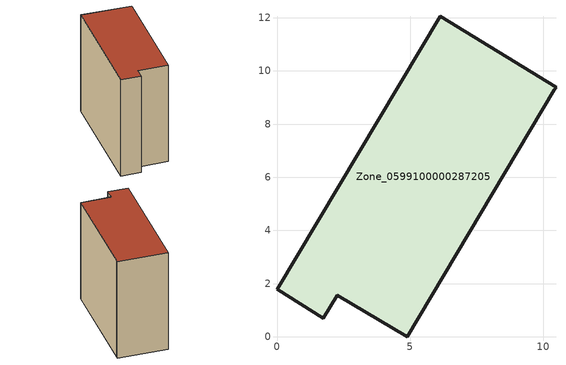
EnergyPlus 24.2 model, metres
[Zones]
Zone_0599100000287205
 floor ground (C_G): 1.74,0.71 0,1.79 6.13,12.06 10.49,9.39 10.43,9.28 4.9,0 2.26,1.57 z0
 wall outside (C_F): 0,1.79 1.74,0.71 2.26,1.57 4.9,0 10.43,9.28 10.49,9.39 6.13,12.06 0,1.79 z0:10.93
 roof outside (C_R): 4.9,0 10.43,9.28 10.49,9.39 6.13,12.06 0,1.79 1.74,0.71 2.26,1.57 z10.93
[BUILDING]
Pand.0599100000287205: North Axis=0; Terrain=City; Loads Convergence Tolerance Value=0.04; Temperature Convergence Tolerance Value=0.4; Solar Distribution=FullExterior; Maximum Number of Warmup Days=25; Minimum Number of Warmup Days=1
[Site:Location]
Rotterdam.The.Hague.AP_ZH_NLD Design_Conditions: Latitude=51.96; Longitude=4.45; Time Zone=1; Elevation=-4.5
[SITE:GROUNDTEMPERATURE:BUILDINGSURFACE]
18, 18, 18, 18, 18, 18, 18, 18, 18, 18, 18, 18
[MATERIAL] Thermal Absorptance=0.9; Solar Absorptance=0.7; Visible Absorptance=0.7
Name | Roughness | Thickness | Conductivity | Density | Specific Heat
G.TI.1946 | MediumSmooth | 0.15 | 1 | 540 | 1210
F.TI.1946 | Rough | 0.3 | 0.857143 | 1920 | 840
R.TI.1946 | MediumRough | 0.2 | 0.1 | 1500 | 1000
[CONSTRUCTION]
C_G: G.TI.1946
C_F: F.TI.1946
C_R: R.TI.1946
[ZONE]
Zone_0599100000287205: Type=1; Multiplier=1; Ceiling Height=Autocalculate; Volume=Autocalculate; Floor Area=autocalculate; Part of Total Floor Area=Yes
[ZONEINFILTRATION:DESIGNFLOWRATE]
Infil_Zone_0599100000287205: Zone or ZoneList or Space or SpaceList=Zone_0599100000287205; Schedule=AlwaysOn; Design Flow Rate Calculation Method=Flow/Area; Flow Rate per Floor Area=0.003; Constant Term Coefficient=1; Temperature Term Coefficient=0; Velocity Term Coefficient=0; Velocity Squared Term Coefficient=0
[HVACTEMPLATE:ZONE:IDEALLOADSAIRSYSTEM]
Zone_0599100000287205: Maximum Heating Supply Air Temperature=50; Minimum Cooling Supply Air Temperature=13; Maximum Heating Supply Air Humidity Ratio=0.0156; Minimum Cooling Supply Air Humidity Ratio=0.0077; Heating Limit=NoLimit; Cooling Limit=NoLimit; Dehumidification Control Type=ConstantSensibleHeatRatio; Cooling Sensible Heat Ratio=0.7; Dehumidification Setpoint=60; Humidification Control Type=None; Humidification Setpoint=30; Outdoor Air Method=None; Outdoor Air Flow Rate per Person=0.00944; Outdoor Air Flow Rate per Zone Floor Area=0; Outdoor Air Flow Rate per Zone=0; Demand Controlled Ventilation Type=None; Outdoor Air Economizer Type=NoEconomizer; Heat Recovery Type=None; Sensible Heat Recovery Effectiveness=0.7; Latent Heat Recovery Effectiveness=0.65
[ZONECONTROL:THERMOSTAT]
ThermostatControl_Zone_0599100000287205: Zone or ZoneList=Zone_0599100000287205; Control Type Schedule=DualSetpointControlType; Control 1=Thermostat_Zone_0599100000287205; Temperature Difference Between Cutout And Setpoint=0
[THERMOSTATSETPOINT:DUALSETPOINT]
Thermostat_Zone_0599100000287205: Heating Setpoint Temperature Schedule=HeatingSetpoint_Zone_0599100000287205; Cooling Setpoint Temperature Schedule=CoolingSetpoint_Zone_0599100000287205
[SCHEDULE:COMPACT]
HeatingSetpoint_Zone_0599100000287205: Through: 12/31, For: AllDays, Until: 24:00, 21
CoolingSetpoint_Zone_0599100000287205: Through: 12/31, For: AllDays, Until: 24:00, 24
DualSetpointControlType: Through: 12/31, For: AllDays, Until: 24:00, 4
AlwaysOn: Through: 12/31, For: AllDays, Until: 24:00, 1
